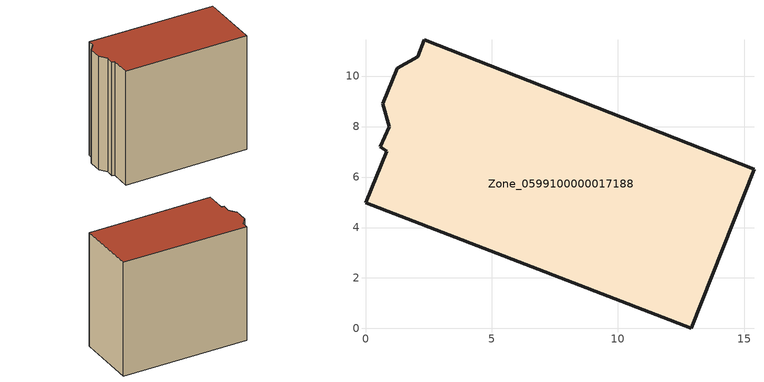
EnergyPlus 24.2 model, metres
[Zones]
Zone_0599100000017188
 floor ground (C_G): 0.84,7.03 0.59,7.19 0.94,8 0.69,8.91 1.26,10.31 2.07,10.77 2.33,11.45 15.39,6.3 12.9,0 0,4.98 z0
 wall outside (C_F): 12.9,0 15.39,6.3 2.33,11.45 2.07,10.77 1.26,10.31 0.69,8.91 0.94,8 0.59,7.19 0.84,7.03 0,4.98 12.9,0 z0:12.95
 roof outside (C_R): 0.84,7.03 0,4.98 12.9,0 15.39,6.3 2.33,11.45 2.07,10.77 1.26,10.31 0.69,8.91 0.94,8 0.59,7.19 z12.95
[BUILDING]
Pand.0599100000017188: North Axis=0; Terrain=City; Loads Convergence Tolerance Value=0.04; Temperature Convergence Tolerance Value=0.4; Solar Distribution=FullExterior; Maximum Number of Warmup Days=25; Minimum Number of Warmup Days=1
[Site:Location]
Rotterdam.The.Hague.AP_ZH_NLD Design_Conditions: Latitude=51.96; Longitude=4.45; Time Zone=1; Elevation=-4.5
[SITE:GROUNDTEMPERATURE:BUILDINGSURFACE]
18, 18, 18, 18, 18, 18, 18, 18, 18, 18, 18, 18
[MATERIAL] Thermal Absorptance=0.9; Solar Absorptance=0.7; Visible Absorptance=0.7
Name | Roughness | Thickness | Conductivity | Density | Specific Heat
G.TI.1946 | MediumSmooth | 0.15 | 1 | 540 | 1210
F.TI.1946 | Rough | 0.3 | 0.857143 | 1920 | 840
R.TI.1946 | MediumRough | 0.2 | 0.1 | 1500 | 1000
[CONSTRUCTION]
C_G: G.TI.1946
C_F: F.TI.1946
C_R: R.TI.1946
[ZONE]
Zone_0599100000017188: Type=1; Multiplier=1; Ceiling Height=Autocalculate; Volume=Autocalculate; Floor Area=autocalculate; Part of Total Floor Area=Yes
[ZONEINFILTRATION:DESIGNFLOWRATE]
Infil_Zone_0599100000017188: Zone or ZoneList or Space or SpaceList=Zone_0599100000017188; Schedule=AlwaysOn; Design Flow Rate Calculation Method=Flow/Area; Flow Rate per Floor Area=0.003; Constant Term Coefficient=1; Temperature Term Coefficient=0; Velocity Term Coefficient=0; Velocity Squared Term Coefficient=0
[HVACTEMPLATE:ZONE:IDEALLOADSAIRSYSTEM]
Zone_0599100000017188: Maximum Heating Supply Air Temperature=50; Minimum Cooling Supply Air Temperature=13; Maximum Heating Supply Air Humidity Ratio=0.0156; Minimum Cooling Supply Air Humidity Ratio=0.0077; Heating Limit=NoLimit; Cooling Limit=NoLimit; Dehumidification Control Type=ConstantSensibleHeatRatio; Cooling Sensible Heat Ratio=0.7; Dehumidification Setpoint=60; Humidification Control Type=None; Humidification Setpoint=30; Outdoor Air Method=None; Outdoor Air Flow Rate per Person=0.00944; Outdoor Air Flow Rate per Zone Floor Area=0; Outdoor Air Flow Rate per Zone=0; Demand Controlled Ventilation Type=None; Outdoor Air Economizer Type=NoEconomizer; Heat Recovery Type=None; Sensible Heat Recovery Effectiveness=0.7; Latent Heat Recovery Effectiveness=0.65
[ZONECONTROL:THERMOSTAT]
ThermostatControl_Zone_0599100000017188: Zone or ZoneList=Zone_0599100000017188; Control Type Schedule=DualSetpointControlType; Control 1=Thermostat_Zone_0599100000017188; Temperature Difference Between Cutout And Setpoint=0
[THERMOSTATSETPOINT:DUALSETPOINT]
Thermostat_Zone_0599100000017188: Heating Setpoint Temperature Schedule=HeatingSetpoint_Zone_0599100000017188; Cooling Setpoint Temperature Schedule=CoolingSetpoint_Zone_0599100000017188
[SCHEDULE:COMPACT]
HeatingSetpoint_Zone_0599100000017188: Through: 12/31, For: AllDays, Until: 24:00, 21
CoolingSetpoint_Zone_0599100000017188: Through: 12/31, For: AllDays, Until: 24:00, 24
DualSetpointControlType: Through: 12/31, For: AllDays, Until: 24:00, 4
AlwaysOn: Through: 12/31, For: AllDays, Until: 24:00, 1
